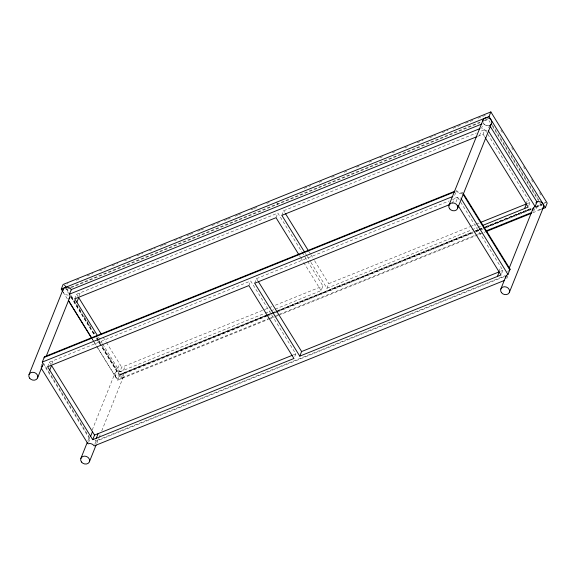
<?xml version="1.0" encoding="UTF-8"?>
<svg xmlns="http://www.w3.org/2000/svg" width="576" height="576" viewBox="0 0 576 576"><rect width="100%" height="100%" fill="white"/><g stroke="black" fill="none" stroke-linecap="round" stroke-linejoin="round"><path stroke-width="0.43" stroke-dasharray="2.88 2.16" d="M40.975 366.516L41.89 364.219M47.628 366.754L49.464 362.153L250.704 280.98L295.783 353.902L293.94 358.502M74.779 298.865L76.622 294.264L277.855 213.091L301.802 251.834M51.833 363.773L53.057 360.706M78.984 295.884L80.208 292.817M87.869 440.906L89.539 436.738M92.21 430.056L114.912 373.291M117.778 368.417L119.621 363.816M88.61 442.318L90.115 438.559L43.718 363.506M269.82 318.132L121.291 378.036A4.586 3.859 21.8 0 0 115.15 375.962L116.993 371.362L101.527 346.342M102.73 344.074L119.858 371.786L121.702 367.186L272.066 306.533M96.48 346.039L117.612 380.218L119.455 375.617L267.869 315.749M123.451 370.339L125.287 365.731M94.752 444.391L96.257 440.633L505.116 275.717M121.291 378.036L123.134 373.435L265.817 315.886M96.761 443.398L98.762 438.386M99.094 437.551L100.433 434.21M101.765 430.87L123.473 376.61M277.243 204.502L277.517 203.81L276.394 201.989M248.861 285.588L250.704 280.98M276.012 217.699L277.855 213.091M254.693 283.234L256.536 278.633L449.179 200.923M281.844 215.345L283.687 210.744L476.33 133.034M275.227 309.118L321.091 290.614L322.934 286.013L304.15 255.629M310.961 262.433L326.923 288.259L328.766 283.658L469.706 226.807M452.34 203.508L454.176 198.907M479.491 135.619L481.334 131.018L484.927 129.571L486.59 132.264M455.933 202.061L457.769 197.46L459.432 200.153M477.821 136.296L483.084 134.172L484.927 129.571M462.478 193.284L462.751 192.593A4.586 3.859 21.8 0 1 456.61 190.512L454.493 195.811A4.586 3.859 21.8 0 0 460.634 197.885M488.707 127.692L489.629 125.395A4.586 3.859 21.8 0 1 483.048 122.472M498.924 271.613L500.767 267.012M526.082 203.724L527.918 199.123M501.624 273.442L502.848 270.374L460.793 202.349M528.775 205.553L529.999 202.486L487.944 134.46M507.866 275.825L506.333 279.662A4.586 3.859 21.8 0 1 506.117 279.274M534.715 208.706L533.484 211.774A4.586 3.859 21.8 0 1 533.102 210.982M536.162 207.108L541.166 205.085L541.44 204.394L536.436 206.417M267.35 314.82L119.858 374.314L119.254 375.271L266.004 316.08M544.255 203.17L545.666 202.558L543.996 203.234M65.794 287.338L64.642 284.99L67.968 283.644M76.284 280.289L80.438 278.611M87.091 275.933L92.916 273.586M99.569 270.9L105.394 268.553M112.046 265.867L117.864 263.52M124.517 260.834L130.342 258.487M136.994 255.802L142.812 253.454M149.465 250.769L155.29 248.422M160.279 246.413L162.778 245.405M163.606 245.066L167.767 243.389M174.42 240.71L178.574 239.033M179.41 238.694L181.901 237.686M186.89 235.678L189.389 234.67M190.217 234.331L194.378 232.654M197.705 231.314L200.196 230.306M201.031 229.975L205.186 228.298M211.838 225.612L216 223.934M216.828 223.603L219.326 222.595M224.316 220.579L226.814 219.571M227.642 219.24L231.804 217.562M235.13 216.223L237.622 215.215M238.457 214.877L242.611 213.199M250.927 209.844L253.426 208.843M254.254 208.505L256.752 207.497M266.731 203.472L269.222 202.464M304.157 188.374L310.81 185.695M319.126 182.34L321.617 181.332M331.596 177.307L335.758 175.63M344.074 172.274L348.228 170.597M356.551 167.242L359.042 166.234M369.022 162.209L371.52 161.208M379.836 157.853L383.99 156.175M392.306 152.82L396.468 151.142M404.784 147.787L408.938 146.11M417.254 142.754L423.079 140.407M429.732 137.722L435.557 135.374M442.21 132.689L448.027 130.342M453.017 128.333L460.505 125.309M465.494 123.3L472.975 120.276M477.965 118.267L485.453 115.25M70.733 287.222L480.967 121.745M484.308 120.398L488.477 118.721M70.452 287.914L66.283 289.591L66.564 288.9L68.926 292.73M71.287 287.575L479.858 122.774M484.862 120.751L488.196 119.412L490.09 122.472M452.513 199.577L457.769 197.46M275.4 305.186L322.934 286.013M470.534 226.476L475.538 224.453M476.374 224.122L479.714 222.775M527.126 203.645L529.999 202.486M119.858 371.786L264.384 313.488M265.219 313.15L270.223 311.134M271.058 310.795L274.392 309.449M326.923 288.259L471.197 230.069M472.032 229.73L477.036 227.714M477.871 227.376L481.205 226.03M268.186 314.482L277.351 310.788M278.186 310.45L482.335 228.103M485.669 226.757L531.497 208.274M536.501 206.258L543.168 203.566M265.45 315.72L119.527 374.58L102.031 346.277M266.285 315.389L275.45 311.688M276.286 311.35L473.069 231.977M473.904 231.638L482.242 228.276M485.575 226.93L531.439 208.433M266.652 315.547L275.832 311.846M276.667 311.508L472.745 232.416M476.086 231.07L478.591 230.062M479.426 229.723L482.76 228.377M483.595 228.038L531.158 208.858M266.839 315.742L271.843 313.726M272.678 313.387L276.012 312.041M276.847 311.702L472.795 232.668M476.129 231.322L478.627 230.314M483.631 228.298L531.158 209.124M268.704 315.41L273.708 313.394M274.543 313.056L277.877 311.71M278.712 311.378L475.495 232.006M476.323 231.667L482.998 228.974M486.331 227.628L531.36 209.47M535.529 207.785L542.196 205.099M270.655 317.794L275.659 315.77M276.494 315.439L278.993 314.424M279.828 314.093L476.748 234.662M477.583 234.324L482.587 232.308M117.612 380.218L268.531 319.342M269.366 319.003L274.37 316.987M275.206 316.649L277.704 315.641M278.539 315.31L485.323 231.898M532.85 212.724L541.188 209.362M293.278 354.91L295.783 353.902M500.695 271.246L502.848 270.374M504 276.746L95.983 441.324A4.586 3.859 21.8 0 0 95.098 440.273M500.825 130.032L502.711 133.085M511.682 147.593L513.569 150.646M523.483 166.68L524.894 168.97M531.504 179.654L533.39 182.707M539.532 192.636L541.418 195.689M492.257 124.841L538.603 199.807M492.458 126.295L539.273 202.025M539.748 202.795L541.166 205.085M483.084 134.172L484.747 136.865M283.687 210.744L284.63 212.263M309.046 251.755L310.457 254.038M310.925 254.794L314.208 260.114M314.683 260.87L328.766 283.658M305.323 253.325L306.734 255.6M307.202 256.363L310.493 261.677M302.27 252.59L303.682 254.873M299.491 255.672L300.434 257.191M300.902 257.954L303.25 261.749M303.718 262.512L321.091 290.614M256.536 278.633L257.94 280.908M76.622 294.264L78.703 297.634M103.154 337.19L105.977 341.755M106.452 342.518L121.702 367.186M98.496 337.226L102.254 343.31M64.642 284.99L66.053 287.28M66.528 288.043L68.89 291.859M71.251 295.675L82.102 313.236M83.988 316.289L90.598 326.981M93.902 332.323L94.846 333.85M97.207 337.666L98.626 339.955M99.094 340.718L119.858 374.314M71.287 296.554L94.939 334.8M96.826 337.86L98.244 340.157M98.719 340.92L101.556 345.514M71.064 297.072L94.5 334.973M96.372 338.004L101.059 345.586M64.98 287.51L68.652 293.422M71.086 297.382L94.19 334.728M96.912 339.156L119.455 375.617M92.189 338.818L94.061 341.849M94.529 342.605L97.344 347.155M97.812 347.911L115.15 375.962M63.144 292.111L67.838 299.707M92.254 339.199L93.197 340.718M93.665 341.482L96.012 345.276M49.464 362.153L51.545 365.522M42.977 363.442L89.842 439.243A4.586 3.859 21.8 0 1 90.698 438.998M489.629 125.395A4.586 3.859 21.8 0 1 483.487 123.314L481.644 127.922A4.586 3.859 21.8 0 0 487.368 130.14M68.292 295.049A4.586 3.859 21.8 0 1 63.252 292.277M462.06 193.428A4.586 3.859 21.8 0 1 456.336 191.203M507.953 271.462A4.586 3.859 21.8 0 1 508.421 270.799M95.702 439.913A4.586 3.859 21.8 0 1 96.257 440.633M507.938 271.526A4.586 3.859 21.8 0 1 508.226 270.778M541.418 209.196A4.586 3.859 21.8 0 1 535.824 207.842M535.262 203.177A4.586 3.859 21.8 0 1 535.817 202.572M115.56 376.891A4.586 3.859 21.8 0 0 123.3 376.978A4.586 3.859 21.8 0 0 118.714 370.98A4.586 3.859 21.8 0 0 115.56 376.891"/><path stroke-width="0.86" d="M62.676 291.348L61.265 289.073L63.108 284.472L490.853 111.931L547.2 203.076L545.357 207.684L542.023 209.023M29.016 374.587L63.072 289.433M41.76 366.624A4.586 3.859 21.8 0 0 42.3 362.074L44.417 356.782L454.939 191.189M68.911 298.735A4.586 3.859 21.8 0 0 69.451 294.185L71.294 289.577L481.817 123.991M37.57 377.906L42.581 365.386M46.253 356.198L69.962 296.928M49.709 370.123L51.545 365.522L94.543 435.074L92.707 439.675L47.628 366.754L248.861 285.588L293.94 358.502L92.707 439.675M76.86 302.234L78.703 297.634L101.275 334.145M80.856 458.438L87.199 442.577M90.626 436.306L92.462 431.705M96.293 438.228L98.136 433.62M89.41 461.758L96.091 445.061M449.834 204.516L254.693 283.234L299.772 356.148L301.615 351.547L499.255 271.822L497.419 276.43M448.985 205.186L483.041 120.038M61.265 289.073L489.01 116.532L490.853 111.931M457.538 208.505L491.602 123.358M524.57 208.541L526.414 203.933L480.542 222.437M500.825 289.037L506.167 275.681M509.177 268.171L533.218 208.066M505.75 278.042A4.586 3.859 21.8 0 1 507.967 274.45L510.084 269.158L463.219 193.349M532.908 210.154A4.586 3.859 21.8 0 1 535.118 206.561L536.962 201.96L490.097 126.151M509.378 292.363L543.442 207.209M69.451 294.185L479.981 128.592M476.993 136.627L281.844 215.345L304.387 251.806M454.666 191.88L44.143 357.466A4.586 3.859 21.8 0 1 44.359 357.862M42.3 362.074L452.822 196.481M482.875 225.36L528.163 207.094L485.165 137.542M485.928 230.962L531.821 212.45M486.158 231.559L531.187 213.401M94.543 435.074L292.442 355.248M299.772 356.148L501.005 274.982L458.014 205.43M504.662 280.339L94.14 445.925A4.586 3.859 21.8 0 0 87.998 443.851L41.134 368.042M489.01 116.532L545.357 207.684M488.261 130.752L535.118 206.561M462.946 194.04L509.81 269.849A4.586 3.859 21.8 0 0 509.414 270.029M461.102 198.641L507.967 274.45M285.566 213.782L308.578 250.999M298.555 254.153L276.012 217.699L74.779 298.865L97.553 335.707M258.415 281.671L301.615 351.547M68.285 300.154L91.721 338.054M68.774 301.226L91.786 338.443M62.885 291.046A4.586 3.859 21.8 0 1 66.182 287.172A4.586 3.859 21.8 0 1 71.453 289.915M536.566 202.14A4.586 3.859 21.8 0 1 536.962 201.96M509.688 269.338A4.586 3.859 21.8 0 1 510.084 269.158M44.417 356.782A4.586 3.859 21.8 0 1 44.633 357.17M482.854 121.644A4.586 3.859 21.8 0 1 488.477 118.008A4.586 3.859 21.8 0 1 490.961 124.387M490.666 124.675A4.586 3.859 21.8 0 1 490.334 124.934M536.515 202.09A4.586 3.859 21.8 0 1 542.65 203.429A4.586 3.859 21.8 0 1 542.174 208.793M29.664 378.187A4.586 3.859 21.8 0 0 37.404 378.274A4.586 3.859 21.8 0 0 32.818 372.276A4.586 3.859 21.8 0 0 29.664 378.187M449.633 208.786A4.586 3.859 21.8 0 0 457.373 208.872A4.586 3.859 21.8 0 0 452.786 202.874A4.586 3.859 21.8 0 0 449.633 208.786M81.504 462.038A4.586 3.859 21.8 0 0 89.244 462.125A4.586 3.859 21.8 0 0 84.658 456.134A4.586 3.859 21.8 0 0 81.504 462.038M501.473 292.644A4.586 3.859 21.8 0 0 509.213 292.73A4.586 3.859 21.8 0 0 504.626 286.733A4.586 3.859 21.8 0 0 501.473 292.644"/></g></svg>
